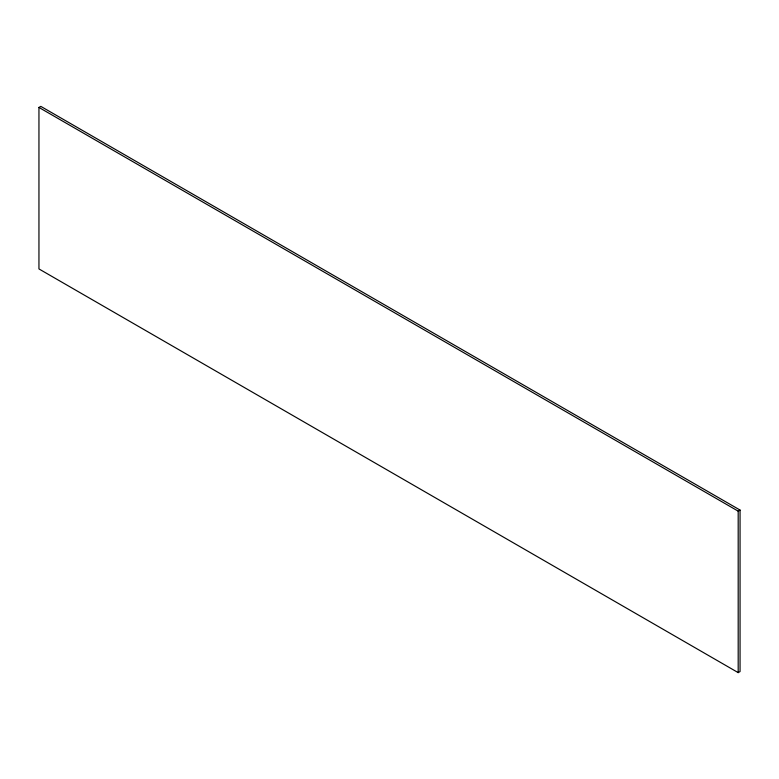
<?xml version="1.0" encoding="UTF-8"?>
<svg xmlns="http://www.w3.org/2000/svg" width="779" height="779" viewBox="0 0 779 779"><rect width="100%" height="100%" fill="white"/><g stroke="black" fill="none" stroke-linecap="round" stroke-linejoin="round"><path stroke-width="1.17" d="M38.95 107.444L40.81 106.372L740.05 510.07L740.05 671.556L738.19 672.628L38.95 268.93L38.95 107.444L738.19 511.151L740.05 510.07M738.19 511.151L738.19 672.628"/></g></svg>
